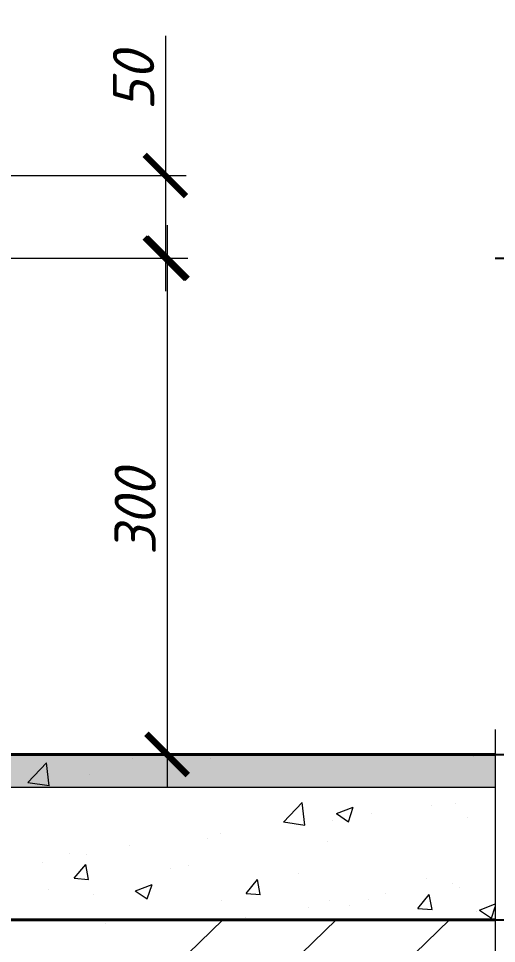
# Model space of a CAD drawing. Header units: millimetres. Extents: x -3689 to 2955806, y -724709 to -635850.
# Drawn here: x 2945712 to 2946001, y -717650 to -717091 of the extents above; entities that cross this region are included whole.
import ezdxf
from ezdxf import colors
from ezdxf.entities.mleader import LeaderData, LeaderLine
from ezdxf.math import Vec2, Vec3

# ---------------------------------------------------------------- set-up
doc = ezdxf.new("R2010")
doc.units = ezdxf.units.MM
for name, color, linetype, lineweight in [('0_текст', 7, 'Continuous', 0), ('_PP_Hatch', 9, 'Continuous', 9), ('_PP_Primary Line Continuous', 3, 'Continuous', 40), ('_Выноска', 7, 'Continuous', 15), ('Штрих Бетон неармированный', 7, 'Continuous', 15)]:
    doc.layers.add(name, color=color, linetype=linetype, lineweight=lineweight)
doc.styles.add('SPDS', font='isocpeui.ttf')

# ---------------------------------------------------------------- blocks, each defined once
blk = doc.blocks.new('_Open90')
at = {"color": 0, "linetype": 'ByBlock', "lineweight": -2}
for p, q in [((-0.5, 0.5), (0, 0)), ((0, 0), (-1, 0)), ((0, 0), (-0.5, -0.5))]:
    blk.add_line(p, q, dxfattribs=at)

msp = doc.modelspace()

# ---------------------------------------------------------------- hatches: boundary and pattern name
at = {"layer": '_Выноска'}
h = msp.add_hatch(color=256, dxfattribs=at)
h.dxf.hatch_style = 1
h.paths.add_polyline_path([(2945543.65, -717535.82), (2946000.18, -717535.82), (2946000.18, -717555.82), (2945543.65, -717555.82)])
at = {"layer": '_Выноска', "true_color": 0xffffff}
msp.add_hatch(color=7, dxfattribs=at).paths.add_polyline_path([(2946000.18, -717535.82), (2946000.18, -717773.32), (2946025.18, -717779.57), (2945975.18, -717792.07), (2946000.18, -717798.32), (2946000.18, -718035.82), (2946000.18, -718035.82), (2946000.18, -717535.82)], flags=0)

# ---------------------------------------------------------------- linework, layer by layer
for p, q in [((2946000.18, -717235.82), (2946139.57, -717235.82)), ((2946000.18, -717535.82), (2946139.57, -717535.82)), ((2946000.18, -717635.82), (2946139.57, -717635.82))]:
    msp.add_line(p, q)
at = {"color": 0, "linetype": 'ByBlock', "const_width": 3.75}
for points in [[(2945813.29, -717198.32), (2945788.29, -717173.32)], [(2945788.29, -717223.32), (2945813.29, -717248.32)], [(2945814.29, -717248.32), (2945789.29, -717223.32)], [(2945789.29, -717523.32), (2945814.29, -717548.32)]]:
    msp.add_lwpolyline(points, dxfattribs=at)
at = {"layer": '_PP_Hatch', "linetype": 'Continuous', "ltscale": 10}
for p, q in [((2945543.65, -717917.65), (2945835.5, -717635.82)), ((2945661.96, -717935.82), (2945972.61, -717635.82)), ((2945764.73, -717637.95), (2945764.73, -717637.95)), ((2945848.03, -717689.93), (2945904.06, -717635.82))]:
    msp.add_line(p, q, dxfattribs=at)
at = {"layer": '_PP_Primary Line Continuous'}
for p, q in [((2945543.65, -717535.82), (2946000.18, -717535.82)), ((2946000.18, -717635.82), (2945543.65, -717635.82))]:
    msp.add_line(p, q, dxfattribs=at)
at = {"layer": '_PP_Primary Line Continuous', "ltscale": 10}
msp.add_line((2946000.18, -717635.82), (2945543.65, -717635.82), dxfattribs=at)
at = {"layer": '_Выноска'}
for p, q in [((2945800.79, -717101.43), (2945800.79, -717185.82)), ((2945800.79, -717165.82), (2945800.79, -717255.82)), ((2945398.9, -717185.82), (2945813.29, -717185.82)), ((2945801.79, -717215.82), (2945801.79, -717555.82)), ((2945398.9, -717235.82), (2945813.29, -717235.82)), ((2945549.9, -717235.82), (2945814.29, -717235.82)), ((2946000.18, -717520.82), (2946000.18, -717535.82)), ((2945543.65, -717535.82), (2946000.18, -717535.82)), ((2945549.9, -717535.82), (2945814.29, -717535.82)), ((2946000.18, -717535.82), (2946000.18, -717773.32)), ((2946000.18, -717535.82), (2946000.18, -717555.82)), ((2946000.18, -717555.82), (2945543.65, -717555.82))]:
    msp.add_line(p, q, dxfattribs=at)
at = {"layer": 'Штрих Бетон неармированный', "linetype": 'Continuous'}
for p, q in [((2945781.09, -717538.39), (2945781.09, -717538.39)), ((2945828.26, -717538.57), (2945828.26, -717538.57)), ((2945986.79, -717537.14), (2945986.79, -717537.14)), ((2945717.6, -717552.71), (2945728.88, -717540.96)), ((2945730.47, -717554.71), (2945728.87, -717540.96)), ((2945755.13, -717547.84), (2945755.13, -717547.84)), ((2945717.6, -717552.71), (2945730.47, -717554.7)), ((2945872.12, -717576.68), (2945883.39, -717564.92)), ((2945884.99, -717578.67), (2945883.39, -717564.92)), ((2945904.27, -717571.6), (2945914.4, -717567.71)), ((2945911.46, -717576.49), (2945914.39, -717567.74)), ((2945961.76, -717566.69), (2945961.76, -717566.69)), ((2945976.03, -717565.72), (2945976.03, -717565.72)), ((2945904.25, -717571.63), (2945911.45, -717576.49)), ((2945925.51, -717571.46), (2945925.51, -717571.46)), ((2945983.49, -717573.88), (2945983.49, -717573.88)), ((2945872.11, -717576.67), (2945884.99, -717578.67)), ((2945901.7, -717575.91), (2945901.7, -717575.91)), ((2945834.08, -717583.5), (2945834.08, -717583.5)), ((2945779.25, -717590.72), (2945779.25, -717590.72)), ((2945826.5, -717586.76), (2945826.5, -717586.76)), ((2945899.05, -717588.37), (2945899.05, -717588.37)), ((2945743, -717595.49), (2945743, -717595.49)), ((2945753.37, -717596.03), (2945753.37, -717596.03)), ((2945726.74, -717601.33), (2945726.74, -717601.33)), ((2945745.68, -717610.73), (2945752.66, -717602.41)), ((2945754.31, -717611.49), (2945752.64, -717602.42)), ((2945804.02, -717604.59), (2945804.02, -717604.59)), ((2945814.62, -717602.86), (2945814.62, -717602.86)), ((2945745.68, -717610.73), (2945754.34, -717611.49)), ((2945849.53, -717619.81), (2945856.51, -717611.5)), ((2945858.16, -717620.58), (2945856.48, -717611.5)), ((2945881.31, -717607.86), (2945881.31, -717607.86)), ((2945958.6, -717611.12), (2945958.6, -717611.12)), ((2945730.19, -717617.36), (2945730.19, -717617.36)), ((2945782.6, -717618.32), (2945789.81, -717623.18)), ((2945782.62, -717618.29), (2945792.76, -717614.4)), ((2945789.81, -717623.18), (2945792.74, -717614.43)), ((2945974.27, -717613.91), (2945974.27, -717613.91)), ((2945978.5, -717616.57), (2945978.5, -717616.57)), ((2945757.26, -717620.77), (2945757.26, -717620.77)), ((2945834.55, -717624.04), (2945834.55, -717624.04)), ((2945849.53, -717619.82), (2945858.18, -717620.57)), ((2945899.94, -717624.11), (2945899.94, -717624.11)), ((2945923.67, -717623.79), (2945923.67, -717623.79)), ((2945933.74, -717620.16), (2945933.74, -717620.16)), ((2945953.37, -717628.9), (2945960.35, -717620.58)), ((2945962, -717629.66), (2945960.33, -717620.59)), ((2945887.43, -717628.56), (2945887.43, -717628.56)), ((2945911.84, -717627.3), (2945911.84, -717627.3)), ((2945953.37, -717628.9), (2945962.03, -717629.66)), ((2945990.67, -717629.92), (2945997.87, -717634.78)), ((2945990.69, -717629.89), (2946000.18, -717626.24)), ((2945997.88, -717634.78), (2946000.18, -717627.91)), ((2945824.74, -717634.96), (2945824.74, -717634.96)), ((2945849.31, -717634.65), (2945849.31, -717634.65)), ((2945989.12, -717630.57), (2945989.12, -717630.57))]:
    msp.add_line(p, q, dxfattribs=at)

# ---------------------------------------------------------------- texts
at = {"layer": '_Выноска', "style": 'SPDS'}
for s, p in [('50', (2945794.02, -717146.5)), ('300', (2945795.02, -717415.35))]:
    msp.add_text(s, height=25, rotation=90, dxfattribs=at).set_placement(p)

# ---------------------------------------------------------------- leaders
at = {"layer": '0_текст'}
ml = msp.add_multileader_mtext('Standard', dxfattribs=at)
ml.set_content('\\A1;{\\fISOCPEUR|b0|i0|c204|p34;Мастика гидроизоляционная \\PPolymast "Жидкая резина" \\H0.7x;\\S(2)^ ;}', color=256, style='SPDS')
ml.set_leader_properties(color=256, linetype='ByLayer', lineweight=-1)
ml.build(insert=Vec2(0, 0))
ml.multileader.update_dxf_attribs({"text_left_attachment_type": 6, "text_right_attachment_type": 6, "dogleg_length": 0, "arrow_head_size": 35, "scale": 10})
ctx = ml.context
ctx.base_point, ctx.scale, ctx.char_height, ctx.arrow_head_size, ctx.landing_gap_size, ctx.plane_origin = Vec3(2948875.89, -717123.39), 10, 25, 35, 0.1, Vec3(2950924.05, -717574.17)
ctx.left_attachment, ctx.right_attachment, ctx.text_align_type = 6, 6, 2
notes = []
notes.append((ctx, [(0, (1, 1, 0), (2949330.09, -717123.39), (-1, 0), 0, [(0, [(2949528.26, -717608.43)], 0, [])])]))
ctx.mtext.insert, ctx.mtext.width, ctx.mtext.defined_height, ctx.mtext.alignment, ctx.mtext.flow_direction = Vec3(2949329.99, -717090.89), 522.2417, 9.24, 3, 5
ml = msp.add_multileader_mtext('Standard', dxfattribs=at)
ml.set_content('\\pxql,t23;Керамогранит на подсистеме^I- 10 мм\\PВоздушный зазор ^I- 100 мм\\PГидро-ветрозащитная мембрана\\PISOBOX 95^I- 4 мм\\PМинераловатные плиты \\PТЕХНОЛАЙТ ЭКСТРА ^I- 100 мм\\P\\pt30;Монолитная стена (см. КЖ0)', color=256, style='SPDS')
ml.set_leader_properties(color=256, linetype='ByLayer', lineweight=-1)
ml.set_arrow_properties(name='OPEN90')
ml.build(insert=Vec2(0, 0))
ml.multileader.update_dxf_attribs({"text_left_attachment_type": 6, "text_right_attachment_type": 6, "dogleg_length": 0, "arrow_head_size": 25, "scale": 10})
ctx = ml.context
ctx.base_point, ctx.scale, ctx.char_height, ctx.arrow_head_size, ctx.landing_gap_size, ctx.plane_origin = Vec3(2948875.17, -717339.68), 10, 20, 25, 0.1, Vec3(2952570.15, -717600.95)
ctx.left_attachment, ctx.right_attachment, ctx.text_align_type = 6, 6, 2
notes.append((ctx, [(0, (1, 1, 0), (2949444.82, -717339.68), (-1, 0), 0, [(0, [(2949627.26, -717339.44)], 0, [])])]))
ctx.mtext.insert, ctx.mtext.width, ctx.mtext.defined_height, ctx.mtext.alignment, ctx.mtext.flow_direction = Vec3(2949444.72, -717315.68), 725.3376, 180.19, 3, 5
for ctx, leaders in notes:
    for number, flags, end, landing, length, lines in leaders:
        leader = LeaderData()
        leader.index, (leader.has_last_leader_line, leader.has_dogleg_vector, leader.attachment_direction) = number, flags
        leader.last_leader_point, leader.dogleg_vector, leader.dogleg_length = Vec3(end), Vec3(landing), length
        for number, points, colour, breaks in lines:
            line = LeaderLine()
            line.index, line.vertices, line.color, line.breaks = number, Vec3.list(points), colors.encode_raw_color(colour), breaks
            leader.lines.append(line)
        ctx.leaders.append(leader)

doc.saveas('drawing.dxf')
